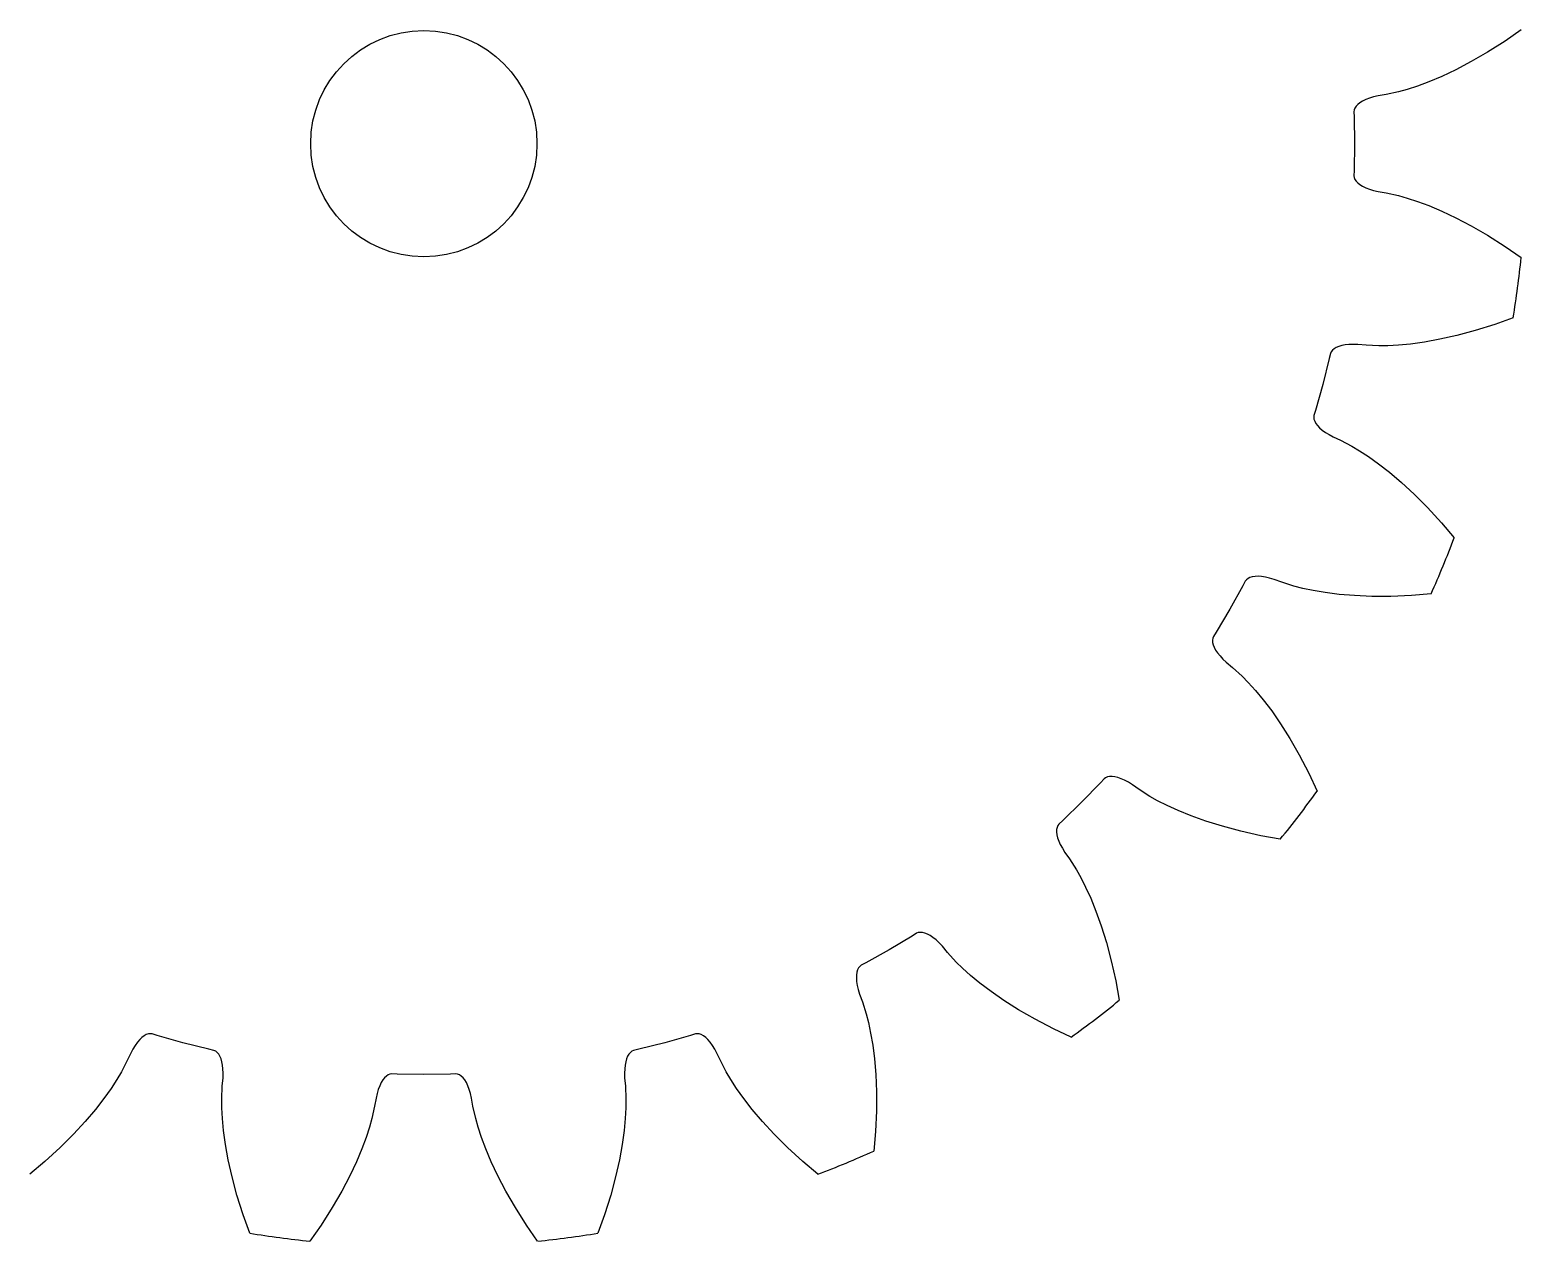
# Model space of a CAD drawing. Extents: x -37 to 73, y -37 to 37.
# Drawn here: x 47.04 to 73.4, y -19.4 to 2.01 of the extents above; entities that cross this region are included whole.
import ezdxf

# ---------------------------------------------------------------- set-up
doc = ezdxf.new("R2010")
doc.units = 0

msp = doc.modelspace()

# ---------------------------------------------------------------- linework, layer by layer
msp.add_circle((54, 0), 2)
msp.add_circle((54, 0), 2)
at = {"layer": 'layer0'}
for p, q in [((73.396, 2.012), (73.111, 1.815)), ((72.802, 1.618), (72.512, 1.45)), ((73.111, 1.815), (72.802, 1.618)), ((72.512, 1.45), (72.241, 1.308)), ((71.764, 1.095), (71.561, 1.019)), ((71.991, 1.19), (71.764, 1.095)), ((72.241, 1.308), (71.991, 1.19)), ((70.714, 0.804), (70.65, 0.779)), ((70.786, 0.826), (70.714, 0.804)), ((70.866, 0.845), (70.786, 0.826)), ((71.008, 0.869), (70.866, 0.845)), ((71.23, 0.918), (71.008, 0.869)), ((71.382, 0.96), (71.23, 0.918)), ((71.561, 1.019), (71.382, 0.96)), ((70.445, 0.598), (70.44, 0.565)), ((70.44, 0.565), (70.443, 0.473)), ((70.457, 0.63), (70.445, 0.598)), ((70.479, 0.662), (70.457, 0.63)), ((70.509, 0.693), (70.479, 0.662)), ((70.547, 0.723), (70.509, 0.693)), ((70.594, 0.752), (70.547, 0.723)), ((70.65, 0.779), (70.594, 0.752)), ((70.443, 0.473), (70.45, 0)), ((70.45, 0), (70.443, -0.473)), ((70.443, -0.473), (70.44, -0.565)), ((70.44, -0.565), (70.445, -0.598)), ((70.445, -0.598), (70.457, -0.63)), ((70.457, -0.63), (70.479, -0.662)), ((70.479, -0.662), (70.509, -0.693)), ((70.509, -0.693), (70.547, -0.723)), ((70.547, -0.723), (70.594, -0.752)), ((70.594, -0.752), (70.65, -0.779)), ((70.65, -0.779), (70.714, -0.804)), ((70.714, -0.804), (70.786, -0.826)), ((70.786, -0.826), (70.866, -0.845)), ((70.866, -0.845), (71.008, -0.869)), ((71.008, -0.869), (71.23, -0.918)), ((71.23, -0.918), (71.382, -0.96)), ((71.382, -0.96), (71.561, -1.019)), ((71.561, -1.019), (71.764, -1.095)), ((71.764, -1.095), (71.991, -1.19)), ((71.991, -1.19), (72.241, -1.308)), ((72.241, -1.308), (72.512, -1.45)), ((72.512, -1.45), (72.802, -1.618)), ((72.802, -1.618), (73.111, -1.815)), ((73.111, -1.815), (73.396, -2.012)), ((73.256, -3.076), (72.93, -3.193)), ((72.256, -3.39), (71.958, -3.457)), ((72.581, -3.303), (72.256, -3.39)), ((72.93, -3.193), (72.581, -3.303)), ((70.039, -3.679), (70.026, -3.709)), ((70.06, -3.651), (70.039, -3.679)), ((70.089, -3.625), (70.06, -3.651)), ((70.126, -3.603), (70.089, -3.625)), ((70.171, -3.584), (70.126, -3.603)), ((70.224, -3.569), (70.171, -3.584)), ((70.284, -3.557), (70.224, -3.569)), ((70.352, -3.55), (70.284, -3.557)), ((70.428, -3.547), (70.352, -3.55)), ((70.51, -3.549), (70.428, -3.547)), ((70.654, -3.562), (70.51, -3.549)), ((70.88, -3.573), (70.654, -3.562)), ((71.038, -3.571), (70.88, -3.573)), ((71.226, -3.561), (71.038, -3.571)), ((71.442, -3.54), (71.226, -3.561)), ((71.686, -3.507), (71.442, -3.54)), ((71.958, -3.457), (71.686, -3.507)), ((70.005, -3.799), (69.889, -4.258)), ((70.026, -3.709), (70.005, -3.799)), ((69.889, -4.258), (69.761, -4.713)), ((69.761, -4.713), (69.734, -4.801)), ((69.734, -4.801), (69.73, -4.834)), ((69.73, -4.834), (69.734, -4.868)), ((69.734, -4.868), (69.746, -4.905)), ((69.746, -4.905), (69.767, -4.943)), ((69.767, -4.943), (69.796, -4.982)), ((69.796, -4.982), (69.834, -5.021)), ((69.834, -5.021), (69.881, -5.062)), ((69.881, -5.062), (69.936, -5.102)), ((69.936, -5.102), (70, -5.142)), ((70, -5.142), (70.073, -5.181)), ((70.073, -5.181), (70.203, -5.242)), ((70.203, -5.242), (70.405, -5.346)), ((70.405, -5.346), (70.541, -5.426)), ((70.541, -5.426), (70.699, -5.529)), ((70.699, -5.529), (70.875, -5.655)), ((70.875, -5.655), (71.07, -5.806)), ((71.07, -5.806), (71.28, -5.985)), ((71.28, -5.985), (71.506, -6.192)), ((71.506, -6.192), (71.743, -6.43)), ((71.743, -6.43), (71.99, -6.699)), ((71.99, -6.699), (72.214, -6.964)), ((68.477, -7.812), (68.246, -8.225)), ((68.52, -7.731), (68.477, -7.812)), ((68.54, -7.705), (68.52, -7.731)), ((68.568, -7.683), (68.54, -7.705)), ((68.602, -7.666), (68.568, -7.683)), ((68.644, -7.654), (68.602, -7.666)), ((68.692, -7.647), (68.644, -7.654)), ((68.747, -7.646), (68.692, -7.647)), ((68.809, -7.65), (68.747, -7.646)), ((68.876, -7.661), (68.809, -7.65)), ((68.95, -7.678), (68.876, -7.661)), ((69.029, -7.701), (68.95, -7.678)), ((69.164, -7.751), (69.029, -7.701)), ((69.38, -7.82), (69.164, -7.751)), ((69.534, -7.859), (69.38, -7.82)), ((69.717, -7.898), (69.534, -7.859)), ((69.931, -7.934), (69.717, -7.898)), ((70.176, -7.965), (69.931, -7.934)), ((70.451, -7.987), (70.176, -7.965)), ((70.757, -8), (70.451, -7.987)), ((71.092, -8), (70.757, -8)), ((71.458, -7.984), (71.092, -8)), ((71.804, -7.955), (71.458, -7.984)), ((68.246, -8.225), (68.004, -8.631)), ((68.004, -8.631), (67.955, -8.71)), ((67.943, -8.74), (67.938, -8.774)), ((67.938, -8.774), (67.94, -8.813)), ((67.94, -8.813), (67.95, -8.855)), ((67.955, -8.71), (67.943, -8.74)), ((67.95, -8.855), (67.969, -8.9)), ((67.969, -8.9), (67.995, -8.949)), ((67.995, -8.949), (68.03, -8.999)), ((68.03, -8.999), (68.073, -9.053)), ((68.073, -9.053), (68.124, -9.108)), ((68.124, -9.108), (68.184, -9.165)), ((68.184, -9.165), (68.295, -9.257)), ((68.295, -9.257), (68.463, -9.41)), ((68.463, -9.41), (68.573, -9.523)), ((68.573, -9.523), (68.699, -9.662)), ((68.699, -9.662), (68.837, -9.83)), ((68.837, -9.83), (68.986, -10.026)), ((68.986, -10.026), (69.143, -10.253)), ((69.143, -10.253), (69.306, -10.512)), ((69.306, -10.512), (69.474, -10.803)), ((69.474, -10.803), (69.643, -11.127)), ((65.962, -11.293), (65.632, -11.632)), ((66.025, -11.225), (65.962, -11.293)), ((66.051, -11.205), (66.025, -11.225)), ((66.083, -11.192), (66.051, -11.205)), ((66.121, -11.184), (66.083, -11.192)), ((66.164, -11.183), (66.121, -11.184)), ((66.212, -11.189), (66.164, -11.183)), ((66.266, -11.202), (66.212, -11.189)), ((66.324, -11.222), (66.266, -11.202)), ((66.387, -11.25), (66.324, -11.222)), ((66.453, -11.286), (66.387, -11.25)), ((66.524, -11.329), (66.453, -11.286)), ((66.641, -11.412), (66.524, -11.329)), ((69.643, -11.127), (69.791, -11.441)), ((66.832, -11.535), (66.641, -11.412)), ((66.97, -11.612), (66.832, -11.535)), ((65.632, -11.632), (65.293, -11.962)), ((67.138, -11.697), (66.97, -11.612)), ((67.335, -11.787), (67.138, -11.697)), ((67.563, -11.88), (67.335, -11.787)), ((65.184, -12.121), (65.183, -12.164)), ((65.192, -12.083), (65.184, -12.121)), ((65.205, -12.051), (65.192, -12.083)), ((65.225, -12.025), (65.205, -12.051)), ((65.293, -11.962), (65.225, -12.025)), ((67.823, -11.973), (67.563, -11.88)), ((68.115, -12.064), (67.823, -11.973)), ((68.44, -12.151), (68.115, -12.064)), ((65.183, -12.164), (65.189, -12.212)), ((65.189, -12.212), (65.202, -12.266)), ((65.202, -12.266), (65.222, -12.324)), ((65.222, -12.324), (65.25, -12.387)), ((65.25, -12.387), (65.286, -12.453)), ((68.797, -12.23), (68.44, -12.151)), ((69.138, -12.292), (68.797, -12.23)), ((65.286, -12.453), (65.329, -12.524)), ((65.329, -12.524), (65.412, -12.641)), ((65.412, -12.641), (65.535, -12.832)), ((65.535, -12.832), (65.612, -12.97)), ((65.612, -12.97), (65.697, -13.138)), ((65.697, -13.138), (65.787, -13.335)), ((65.787, -13.335), (65.88, -13.563)), ((65.88, -13.563), (65.973, -13.823)), ((62.71, -13.955), (62.631, -14.004)), ((62.74, -13.943), (62.71, -13.955)), ((62.774, -13.938), (62.74, -13.943)), ((62.813, -13.94), (62.774, -13.938)), ((62.855, -13.95), (62.813, -13.94)), ((62.9, -13.969), (62.855, -13.95)), ((62.949, -13.995), (62.9, -13.969)), ((65.973, -13.823), (66.064, -14.115)), ((62.631, -14.004), (62.225, -14.246)), ((62.999, -14.03), (62.949, -13.995)), ((63.053, -14.073), (62.999, -14.03)), ((63.108, -14.124), (63.053, -14.073)), ((63.165, -14.184), (63.108, -14.124)), ((63.257, -14.295), (63.165, -14.184)), ((66.064, -14.115), (66.151, -14.44)), ((61.812, -14.477), (61.731, -14.52)), ((62.225, -14.246), (61.812, -14.477)), ((63.41, -14.463), (63.257, -14.295)), ((63.523, -14.573), (63.41, -14.463)), ((66.151, -14.44), (66.23, -14.797)), ((61.647, -14.692), (61.646, -14.747)), ((61.646, -14.747), (61.65, -14.809)), ((61.654, -14.644), (61.647, -14.692)), ((61.666, -14.602), (61.654, -14.644)), ((61.683, -14.568), (61.666, -14.602)), ((61.705, -14.54), (61.683, -14.568)), ((61.731, -14.52), (61.705, -14.54)), ((63.662, -14.699), (63.523, -14.573)), ((63.83, -14.837), (63.662, -14.699)), ((61.65, -14.809), (61.661, -14.876)), ((61.661, -14.876), (61.678, -14.95)), ((61.678, -14.95), (61.701, -15.029)), ((64.026, -14.986), (63.83, -14.837)), ((64.253, -15.143), (64.026, -14.986)), ((66.23, -14.797), (66.292, -15.138)), ((61.701, -15.029), (61.751, -15.164)), ((61.751, -15.164), (61.82, -15.38)), ((64.512, -15.306), (64.253, -15.143)), ((61.82, -15.38), (61.859, -15.534)), ((61.859, -15.534), (61.898, -15.717)), ((64.803, -15.474), (64.512, -15.306)), ((65.127, -15.643), (64.803, -15.474)), ((49.018, -15.796), (48.979, -15.834)), ((49.057, -15.767), (49.018, -15.796)), ((49.095, -15.746), (49.057, -15.767)), ((49.132, -15.734), (49.095, -15.746)), ((49.166, -15.73), (49.132, -15.734)), ((49.199, -15.734), (49.166, -15.73)), ((49.287, -15.761), (49.199, -15.734)), ((49.742, -15.889), (49.287, -15.761)), ((58.713, -15.761), (58.258, -15.889)), ((58.801, -15.734), (58.713, -15.761)), ((58.834, -15.73), (58.801, -15.734)), ((58.868, -15.734), (58.834, -15.73)), ((58.905, -15.746), (58.868, -15.734)), ((58.943, -15.767), (58.905, -15.746)), ((58.982, -15.796), (58.943, -15.767)), ((59.021, -15.834), (58.982, -15.796)), ((61.898, -15.717), (61.934, -15.931)), ((65.441, -15.791), (65.127, -15.643)), ((48.819, -16.073), (48.758, -16.203)), ((48.858, -16), (48.819, -16.073)), ((48.898, -15.936), (48.858, -16)), ((48.938, -15.881), (48.898, -15.936)), ((48.979, -15.834), (48.938, -15.881)), ((50.201, -16.005), (49.742, -15.889)), ((50.291, -16.026), (50.201, -16.005)), ((50.321, -16.039), (50.291, -16.026)), ((50.349, -16.06), (50.321, -16.039)), ((50.375, -16.089), (50.349, -16.06)), ((57.651, -16.06), (57.625, -16.089)), ((57.679, -16.039), (57.651, -16.06)), ((57.709, -16.026), (57.679, -16.039)), ((57.799, -16.005), (57.709, -16.026)), ((58.258, -15.889), (57.799, -16.005)), ((59.062, -15.881), (59.021, -15.834)), ((59.102, -15.936), (59.062, -15.881)), ((59.142, -16), (59.102, -15.936)), ((59.181, -16.073), (59.142, -16)), ((59.242, -16.203), (59.181, -16.073)), ((61.934, -15.931), (61.965, -16.176)), ((48.758, -16.203), (48.654, -16.405)), ((50.397, -16.126), (50.375, -16.089)), ((50.416, -16.171), (50.397, -16.126)), ((50.431, -16.224), (50.416, -16.171)), ((50.443, -16.284), (50.431, -16.224)), ((50.45, -16.352), (50.443, -16.284)), ((57.557, -16.284), (57.55, -16.352)), ((57.569, -16.224), (57.557, -16.284)), ((57.584, -16.171), (57.569, -16.224)), ((57.603, -16.126), (57.584, -16.171)), ((57.625, -16.089), (57.603, -16.126)), ((59.346, -16.405), (59.242, -16.203)), ((61.965, -16.176), (61.987, -16.451)), ((48.574, -16.541), (48.471, -16.699)), ((48.654, -16.405), (48.574, -16.541)), ((50.438, -16.654), (50.451, -16.51)), ((50.453, -16.428), (50.45, -16.352)), ((50.451, -16.51), (50.453, -16.428)), ((53.248, -16.594), (53.221, -16.65)), ((53.277, -16.547), (53.248, -16.594)), ((53.307, -16.509), (53.277, -16.547)), ((53.338, -16.479), (53.307, -16.509)), ((53.37, -16.457), (53.338, -16.479)), ((53.402, -16.445), (53.37, -16.457)), ((53.435, -16.44), (53.402, -16.445)), ((53.527, -16.443), (53.435, -16.44)), ((54, -16.45), (53.527, -16.443)), ((54.473, -16.443), (54, -16.45)), ((54.565, -16.44), (54.473, -16.443)), ((54.598, -16.445), (54.565, -16.44)), ((54.63, -16.457), (54.598, -16.445)), ((54.662, -16.479), (54.63, -16.457)), ((54.693, -16.509), (54.662, -16.479)), ((54.723, -16.547), (54.693, -16.509)), ((54.752, -16.594), (54.723, -16.547)), ((54.779, -16.65), (54.752, -16.594)), ((57.55, -16.352), (57.547, -16.428)), ((57.547, -16.428), (57.549, -16.51)), ((57.549, -16.51), (57.562, -16.654)), ((59.426, -16.541), (59.346, -16.405)), ((59.529, -16.699), (59.426, -16.541)), ((61.987, -16.451), (62, -16.757)), ((48.471, -16.699), (48.345, -16.875)), ((50.427, -16.88), (50.438, -16.654)), ((53.155, -16.866), (53.131, -17.008)), ((53.174, -16.786), (53.155, -16.866)), ((53.196, -16.714), (53.174, -16.786)), ((53.221, -16.65), (53.196, -16.714)), ((54.804, -16.714), (54.779, -16.65)), ((54.826, -16.786), (54.804, -16.714)), ((54.845, -16.866), (54.826, -16.786)), ((54.869, -17.008), (54.845, -16.866)), ((57.562, -16.654), (57.573, -16.88)), ((59.655, -16.875), (59.529, -16.699)), ((62, -16.757), (62, -17.092)), ((48.194, -17.07), (48.015, -17.28)), ((48.345, -16.875), (48.194, -17.07)), ((50.429, -17.038), (50.427, -16.88)), ((50.439, -17.226), (50.429, -17.038)), ((53.131, -17.008), (53.082, -17.23)), ((54.918, -17.23), (54.869, -17.008)), ((57.571, -17.038), (57.561, -17.226)), ((57.573, -16.88), (57.571, -17.038)), ((59.806, -17.07), (59.655, -16.875)), ((59.985, -17.28), (59.806, -17.07)), ((62, -17.092), (61.984, -17.458)), ((48.015, -17.28), (47.808, -17.506)), ((50.46, -17.442), (50.439, -17.226)), ((53.04, -17.382), (52.981, -17.561)), ((53.082, -17.23), (53.04, -17.382)), ((54.96, -17.382), (54.918, -17.23)), ((55.019, -17.561), (54.96, -17.382)), ((57.561, -17.226), (57.54, -17.442)), ((60.192, -17.506), (59.985, -17.28)), ((47.808, -17.506), (47.57, -17.743)), ((50.493, -17.686), (50.46, -17.442)), ((52.981, -17.561), (52.905, -17.764)), ((55.095, -17.764), (55.019, -17.561)), ((57.54, -17.442), (57.507, -17.686)), ((60.43, -17.743), (60.192, -17.506)), ((61.984, -17.458), (61.955, -17.804)), ((47.57, -17.743), (47.301, -17.99)), ((50.543, -17.958), (50.493, -17.686)), ((52.905, -17.764), (52.81, -17.991)), ((55.19, -17.991), (55.095, -17.764)), ((57.507, -17.686), (57.457, -17.958)), ((60.699, -17.99), (60.43, -17.743)), ((47.301, -17.99), (47.036, -18.214)), ((50.61, -18.256), (50.543, -17.958)), ((52.81, -17.991), (52.692, -18.241)), ((55.308, -18.241), (55.19, -17.991)), ((57.457, -17.958), (57.39, -18.256)), ((60.964, -18.214), (60.699, -17.99)), ((50.697, -18.581), (50.61, -18.256)), ((52.692, -18.241), (52.55, -18.512)), ((55.45, -18.512), (55.308, -18.241)), ((57.39, -18.256), (57.303, -18.581)), ((50.807, -18.93), (50.697, -18.581)), ((52.55, -18.512), (52.382, -18.802)), ((55.618, -18.802), (55.45, -18.512)), ((57.303, -18.581), (57.193, -18.93)), ((50.924, -19.256), (50.807, -18.93)), ((52.382, -18.802), (52.185, -19.111)), ((55.815, -19.111), (55.618, -18.802)), ((57.193, -18.93), (57.076, -19.256)), ((52.185, -19.111), (51.988, -19.396)), ((56.012, -19.396), (55.815, -19.111))]:
    msp.add_line(p, q, dxfattribs=at)
for start, end in [(350.9236, 354.0764), (335.9236, 339.0764), (320.9236, 324.0764), (305.9236, 309.0764), (290.9236, 294.0764), (260.9236, 264.0764), (275.9236, 279.0764)]:
    msp.add_arc((54, 0), 19.5, start, end, dxfattribs=at)
at = {"layer": 'layer2'}
for p, q in [((73.396, 2.012), (73.111, 1.815)), ((72.802, 1.618), (72.512, 1.45)), ((73.111, 1.815), (72.802, 1.618)), ((72.512, 1.45), (72.241, 1.308)), ((71.764, 1.095), (71.561, 1.019)), ((71.991, 1.19), (71.764, 1.095)), ((72.241, 1.308), (71.991, 1.19)), ((70.714, 0.804), (70.65, 0.779)), ((70.786, 0.826), (70.714, 0.804)), ((70.866, 0.845), (70.786, 0.826)), ((71.008, 0.869), (70.866, 0.845)), ((71.23, 0.918), (71.008, 0.869)), ((71.382, 0.96), (71.23, 0.918)), ((71.561, 1.019), (71.382, 0.96)), ((70.445, 0.598), (70.44, 0.565)), ((70.44, 0.565), (70.443, 0.473)), ((70.457, 0.63), (70.445, 0.598)), ((70.479, 0.662), (70.457, 0.63)), ((70.509, 0.693), (70.479, 0.662)), ((70.547, 0.723), (70.509, 0.693)), ((70.594, 0.752), (70.547, 0.723)), ((70.65, 0.779), (70.594, 0.752)), ((70.443, 0.473), (70.45, 0)), ((70.45, 0), (70.443, -0.473)), ((70.443, -0.473), (70.44, -0.565)), ((70.44, -0.565), (70.445, -0.598)), ((70.445, -0.598), (70.457, -0.63)), ((70.457, -0.63), (70.479, -0.662)), ((70.479, -0.662), (70.509, -0.693)), ((70.509, -0.693), (70.547, -0.723)), ((70.547, -0.723), (70.594, -0.752)), ((70.594, -0.752), (70.65, -0.779)), ((70.65, -0.779), (70.714, -0.804)), ((70.714, -0.804), (70.786, -0.826)), ((70.786, -0.826), (70.866, -0.845)), ((70.866, -0.845), (71.008, -0.869)), ((71.008, -0.869), (71.23, -0.918)), ((71.23, -0.918), (71.382, -0.96)), ((71.382, -0.96), (71.561, -1.019)), ((71.561, -1.019), (71.764, -1.095)), ((71.764, -1.095), (71.991, -1.19)), ((71.991, -1.19), (72.241, -1.308)), ((72.241, -1.308), (72.512, -1.45)), ((72.512, -1.45), (72.802, -1.618)), ((72.802, -1.618), (73.111, -1.815)), ((73.111, -1.815), (73.396, -2.012)), ((73.256, -3.076), (72.93, -3.193)), ((72.256, -3.39), (71.958, -3.457)), ((72.581, -3.303), (72.256, -3.39)), ((72.93, -3.193), (72.581, -3.303)), ((70.039, -3.679), (70.026, -3.709)), ((70.06, -3.651), (70.039, -3.679)), ((70.089, -3.625), (70.06, -3.651)), ((70.126, -3.603), (70.089, -3.625)), ((70.171, -3.584), (70.126, -3.603)), ((70.224, -3.569), (70.171, -3.584)), ((70.284, -3.557), (70.224, -3.569)), ((70.352, -3.55), (70.284, -3.557)), ((70.428, -3.547), (70.352, -3.55)), ((70.51, -3.549), (70.428, -3.547)), ((70.654, -3.562), (70.51, -3.549)), ((70.88, -3.573), (70.654, -3.562)), ((71.038, -3.571), (70.88, -3.573)), ((71.226, -3.561), (71.038, -3.571)), ((71.442, -3.54), (71.226, -3.561)), ((71.686, -3.507), (71.442, -3.54)), ((71.958, -3.457), (71.686, -3.507)), ((70.005, -3.799), (69.889, -4.258)), ((70.026, -3.709), (70.005, -3.799)), ((69.889, -4.258), (69.761, -4.713)), ((69.761, -4.713), (69.734, -4.801)), ((69.734, -4.801), (69.73, -4.834)), ((69.73, -4.834), (69.734, -4.868)), ((69.734, -4.868), (69.746, -4.905)), ((69.746, -4.905), (69.767, -4.943)), ((69.767, -4.943), (69.796, -4.982)), ((69.796, -4.982), (69.834, -5.021)), ((69.834, -5.021), (69.881, -5.062)), ((69.881, -5.062), (69.936, -5.102)), ((69.936, -5.102), (70, -5.142)), ((70, -5.142), (70.073, -5.181)), ((70.073, -5.181), (70.203, -5.242)), ((70.203, -5.242), (70.405, -5.346)), ((70.405, -5.346), (70.541, -5.426)), ((70.541, -5.426), (70.699, -5.529)), ((70.699, -5.529), (70.875, -5.655)), ((70.875, -5.655), (71.07, -5.806)), ((71.07, -5.806), (71.28, -5.985)), ((71.28, -5.985), (71.506, -6.192)), ((71.506, -6.192), (71.743, -6.43)), ((71.743, -6.43), (71.99, -6.699)), ((71.99, -6.699), (72.214, -6.964)), ((68.477, -7.812), (68.246, -8.225)), ((68.52, -7.731), (68.477, -7.812)), ((68.54, -7.705), (68.52, -7.731)), ((68.568, -7.683), (68.54, -7.705)), ((68.602, -7.666), (68.568, -7.683)), ((68.644, -7.654), (68.602, -7.666)), ((68.692, -7.647), (68.644, -7.654)), ((68.747, -7.646), (68.692, -7.647)), ((68.809, -7.65), (68.747, -7.646)), ((68.876, -7.661), (68.809, -7.65)), ((68.95, -7.678), (68.876, -7.661)), ((69.029, -7.701), (68.95, -7.678)), ((69.164, -7.751), (69.029, -7.701)), ((69.38, -7.82), (69.164, -7.751)), ((69.534, -7.859), (69.38, -7.82)), ((69.717, -7.898), (69.534, -7.859)), ((69.931, -7.934), (69.717, -7.898)), ((70.176, -7.965), (69.931, -7.934)), ((70.451, -7.987), (70.176, -7.965)), ((70.757, -8), (70.451, -7.987)), ((71.092, -8), (70.757, -8)), ((71.458, -7.984), (71.092, -8)), ((71.804, -7.955), (71.458, -7.984)), ((68.246, -8.225), (68.004, -8.631)), ((68.004, -8.631), (67.955, -8.71)), ((67.943, -8.74), (67.938, -8.774)), ((67.938, -8.774), (67.94, -8.813)), ((67.94, -8.813), (67.95, -8.855)), ((67.955, -8.71), (67.943, -8.74)), ((67.95, -8.855), (67.969, -8.9)), ((67.969, -8.9), (67.995, -8.949)), ((67.995, -8.949), (68.03, -8.999)), ((68.03, -8.999), (68.073, -9.053)), ((68.073, -9.053), (68.124, -9.108)), ((68.124, -9.108), (68.184, -9.165)), ((68.184, -9.165), (68.295, -9.257)), ((68.295, -9.257), (68.463, -9.41)), ((68.463, -9.41), (68.573, -9.523)), ((68.573, -9.523), (68.699, -9.662)), ((68.699, -9.662), (68.837, -9.83)), ((68.837, -9.83), (68.986, -10.026)), ((68.986, -10.026), (69.143, -10.253)), ((69.143, -10.253), (69.306, -10.512)), ((69.306, -10.512), (69.474, -10.803)), ((69.474, -10.803), (69.643, -11.127)), ((65.962, -11.293), (65.632, -11.632)), ((66.025, -11.225), (65.962, -11.293)), ((66.051, -11.205), (66.025, -11.225)), ((66.083, -11.192), (66.051, -11.205)), ((66.121, -11.184), (66.083, -11.192)), ((66.164, -11.183), (66.121, -11.184)), ((66.212, -11.189), (66.164, -11.183)), ((66.266, -11.202), (66.212, -11.189)), ((66.324, -11.222), (66.266, -11.202)), ((66.387, -11.25), (66.324, -11.222)), ((66.453, -11.286), (66.387, -11.25)), ((66.524, -11.329), (66.453, -11.286)), ((66.641, -11.412), (66.524, -11.329)), ((69.643, -11.127), (69.791, -11.441)), ((66.832, -11.535), (66.641, -11.412)), ((66.97, -11.612), (66.832, -11.535)), ((65.632, -11.632), (65.293, -11.962)), ((67.138, -11.697), (66.97, -11.612)), ((67.335, -11.787), (67.138, -11.697)), ((67.563, -11.88), (67.335, -11.787)), ((65.184, -12.121), (65.183, -12.164)), ((65.192, -12.083), (65.184, -12.121)), ((65.205, -12.051), (65.192, -12.083)), ((65.225, -12.025), (65.205, -12.051)), ((65.293, -11.962), (65.225, -12.025)), ((67.823, -11.973), (67.563, -11.88)), ((68.115, -12.064), (67.823, -11.973)), ((68.44, -12.151), (68.115, -12.064)), ((65.183, -12.164), (65.189, -12.212)), ((65.189, -12.212), (65.202, -12.266)), ((65.202, -12.266), (65.222, -12.324)), ((65.222, -12.324), (65.25, -12.387)), ((65.25, -12.387), (65.286, -12.453)), ((68.797, -12.23), (68.44, -12.151)), ((69.138, -12.292), (68.797, -12.23)), ((65.286, -12.453), (65.329, -12.524)), ((65.329, -12.524), (65.412, -12.641)), ((65.412, -12.641), (65.535, -12.832)), ((65.535, -12.832), (65.612, -12.97)), ((65.612, -12.97), (65.697, -13.138)), ((65.697, -13.138), (65.787, -13.335)), ((65.787, -13.335), (65.88, -13.563)), ((65.88, -13.563), (65.973, -13.823)), ((62.71, -13.955), (62.631, -14.004)), ((62.74, -13.943), (62.71, -13.955)), ((62.774, -13.938), (62.74, -13.943)), ((62.813, -13.94), (62.774, -13.938)), ((62.855, -13.95), (62.813, -13.94)), ((62.9, -13.969), (62.855, -13.95)), ((62.949, -13.995), (62.9, -13.969)), ((65.973, -13.823), (66.064, -14.115)), ((62.631, -14.004), (62.225, -14.246)), ((62.999, -14.03), (62.949, -13.995)), ((63.053, -14.073), (62.999, -14.03)), ((63.108, -14.124), (63.053, -14.073)), ((63.165, -14.184), (63.108, -14.124)), ((63.257, -14.295), (63.165, -14.184)), ((66.064, -14.115), (66.151, -14.44)), ((61.812, -14.477), (61.731, -14.52)), ((62.225, -14.246), (61.812, -14.477)), ((63.41, -14.463), (63.257, -14.295)), ((63.523, -14.573), (63.41, -14.463)), ((66.151, -14.44), (66.23, -14.797)), ((61.647, -14.692), (61.646, -14.747)), ((61.646, -14.747), (61.65, -14.809)), ((61.654, -14.644), (61.647, -14.692)), ((61.666, -14.602), (61.654, -14.644)), ((61.683, -14.568), (61.666, -14.602)), ((61.705, -14.54), (61.683, -14.568)), ((61.731, -14.52), (61.705, -14.54)), ((63.662, -14.699), (63.523, -14.573)), ((63.83, -14.837), (63.662, -14.699)), ((61.65, -14.809), (61.661, -14.876)), ((61.661, -14.876), (61.678, -14.95)), ((61.678, -14.95), (61.701, -15.029)), ((64.026, -14.986), (63.83, -14.837)), ((64.253, -15.143), (64.026, -14.986)), ((66.23, -14.797), (66.292, -15.138)), ((61.701, -15.029), (61.751, -15.164)), ((61.751, -15.164), (61.82, -15.38)), ((64.512, -15.306), (64.253, -15.143)), ((61.82, -15.38), (61.859, -15.534)), ((61.859, -15.534), (61.898, -15.717)), ((64.803, -15.474), (64.512, -15.306)), ((65.127, -15.643), (64.803, -15.474)), ((49.018, -15.796), (48.979, -15.834)), ((49.057, -15.767), (49.018, -15.796)), ((49.095, -15.746), (49.057, -15.767)), ((49.132, -15.734), (49.095, -15.746)), ((49.166, -15.73), (49.132, -15.734)), ((49.199, -15.734), (49.166, -15.73)), ((49.287, -15.761), (49.199, -15.734)), ((49.742, -15.889), (49.287, -15.761)), ((58.713, -15.761), (58.258, -15.889)), ((58.801, -15.734), (58.713, -15.761)), ((58.834, -15.73), (58.801, -15.734)), ((58.868, -15.734), (58.834, -15.73)), ((58.905, -15.746), (58.868, -15.734)), ((58.943, -15.767), (58.905, -15.746)), ((58.982, -15.796), (58.943, -15.767)), ((59.021, -15.834), (58.982, -15.796)), ((61.898, -15.717), (61.934, -15.931)), ((65.441, -15.791), (65.127, -15.643)), ((48.819, -16.073), (48.758, -16.203)), ((48.858, -16), (48.819, -16.073)), ((48.898, -15.936), (48.858, -16)), ((48.938, -15.881), (48.898, -15.936)), ((48.979, -15.834), (48.938, -15.881)), ((50.201, -16.005), (49.742, -15.889)), ((50.291, -16.026), (50.201, -16.005)), ((50.321, -16.039), (50.291, -16.026)), ((50.349, -16.06), (50.321, -16.039)), ((50.375, -16.089), (50.349, -16.06)), ((57.651, -16.06), (57.625, -16.089)), ((57.679, -16.039), (57.651, -16.06)), ((57.709, -16.026), (57.679, -16.039)), ((57.799, -16.005), (57.709, -16.026)), ((58.258, -15.889), (57.799, -16.005)), ((59.062, -15.881), (59.021, -15.834)), ((59.102, -15.936), (59.062, -15.881)), ((59.142, -16), (59.102, -15.936)), ((59.181, -16.073), (59.142, -16)), ((59.242, -16.203), (59.181, -16.073)), ((61.934, -15.931), (61.965, -16.176)), ((48.758, -16.203), (48.654, -16.405)), ((50.397, -16.126), (50.375, -16.089)), ((50.416, -16.171), (50.397, -16.126)), ((50.431, -16.224), (50.416, -16.171)), ((50.443, -16.284), (50.431, -16.224)), ((50.45, -16.352), (50.443, -16.284)), ((57.557, -16.284), (57.55, -16.352)), ((57.569, -16.224), (57.557, -16.284)), ((57.584, -16.171), (57.569, -16.224)), ((57.603, -16.126), (57.584, -16.171)), ((57.625, -16.089), (57.603, -16.126)), ((59.346, -16.405), (59.242, -16.203)), ((61.965, -16.176), (61.987, -16.451)), ((48.574, -16.541), (48.471, -16.699)), ((48.654, -16.405), (48.574, -16.541)), ((50.438, -16.654), (50.451, -16.51)), ((50.453, -16.428), (50.45, -16.352)), ((50.451, -16.51), (50.453, -16.428)), ((53.248, -16.594), (53.221, -16.65)), ((53.277, -16.547), (53.248, -16.594)), ((53.307, -16.509), (53.277, -16.547)), ((53.338, -16.479), (53.307, -16.509)), ((53.37, -16.457), (53.338, -16.479)), ((53.402, -16.445), (53.37, -16.457)), ((53.435, -16.44), (53.402, -16.445)), ((53.527, -16.443), (53.435, -16.44)), ((54, -16.45), (53.527, -16.443)), ((54.473, -16.443), (54, -16.45)), ((54.565, -16.44), (54.473, -16.443)), ((54.598, -16.445), (54.565, -16.44)), ((54.63, -16.457), (54.598, -16.445)), ((54.662, -16.479), (54.63, -16.457)), ((54.693, -16.509), (54.662, -16.479)), ((54.723, -16.547), (54.693, -16.509)), ((54.752, -16.594), (54.723, -16.547)), ((54.779, -16.65), (54.752, -16.594)), ((57.55, -16.352), (57.547, -16.428)), ((57.547, -16.428), (57.549, -16.51)), ((57.549, -16.51), (57.562, -16.654)), ((59.426, -16.541), (59.346, -16.405)), ((59.529, -16.699), (59.426, -16.541)), ((61.987, -16.451), (62, -16.757)), ((48.471, -16.699), (48.345, -16.875)), ((50.427, -16.88), (50.438, -16.654)), ((53.155, -16.866), (53.131, -17.008)), ((53.174, -16.786), (53.155, -16.866)), ((53.196, -16.714), (53.174, -16.786)), ((53.221, -16.65), (53.196, -16.714)), ((54.804, -16.714), (54.779, -16.65)), ((54.826, -16.786), (54.804, -16.714)), ((54.845, -16.866), (54.826, -16.786)), ((54.869, -17.008), (54.845, -16.866)), ((57.562, -16.654), (57.573, -16.88)), ((59.655, -16.875), (59.529, -16.699)), ((62, -16.757), (62, -17.092)), ((48.194, -17.07), (48.015, -17.28)), ((48.345, -16.875), (48.194, -17.07)), ((50.429, -17.038), (50.427, -16.88)), ((50.439, -17.226), (50.429, -17.038)), ((53.131, -17.008), (53.082, -17.23)), ((54.918, -17.23), (54.869, -17.008)), ((57.571, -17.038), (57.561, -17.226)), ((57.573, -16.88), (57.571, -17.038)), ((59.806, -17.07), (59.655, -16.875)), ((59.985, -17.28), (59.806, -17.07)), ((62, -17.092), (61.984, -17.458)), ((48.015, -17.28), (47.808, -17.506)), ((50.46, -17.442), (50.439, -17.226)), ((53.04, -17.382), (52.981, -17.561)), ((53.082, -17.23), (53.04, -17.382)), ((54.96, -17.382), (54.918, -17.23)), ((55.019, -17.561), (54.96, -17.382)), ((57.561, -17.226), (57.54, -17.442)), ((60.192, -17.506), (59.985, -17.28)), ((47.808, -17.506), (47.57, -17.743)), ((50.493, -17.686), (50.46, -17.442)), ((52.981, -17.561), (52.905, -17.764)), ((55.095, -17.764), (55.019, -17.561)), ((57.54, -17.442), (57.507, -17.686)), ((60.43, -17.743), (60.192, -17.506)), ((61.984, -17.458), (61.955, -17.804)), ((47.57, -17.743), (47.301, -17.99)), ((50.543, -17.958), (50.493, -17.686)), ((52.905, -17.764), (52.81, -17.991)), ((55.19, -17.991), (55.095, -17.764)), ((57.507, -17.686), (57.457, -17.958)), ((60.699, -17.99), (60.43, -17.743)), ((47.301, -17.99), (47.036, -18.214)), ((50.61, -18.256), (50.543, -17.958)), ((52.81, -17.991), (52.692, -18.241)), ((55.308, -18.241), (55.19, -17.991)), ((57.457, -17.958), (57.39, -18.256)), ((60.964, -18.214), (60.699, -17.99)), ((50.697, -18.581), (50.61, -18.256)), ((52.692, -18.241), (52.55, -18.512)), ((55.45, -18.512), (55.308, -18.241)), ((57.39, -18.256), (57.303, -18.581)), ((50.807, -18.93), (50.697, -18.581)), ((52.55, -18.512), (52.382, -18.802)), ((55.618, -18.802), (55.45, -18.512)), ((57.303, -18.581), (57.193, -18.93)), ((50.924, -19.256), (50.807, -18.93)), ((52.382, -18.802), (52.185, -19.111)), ((55.815, -19.111), (55.618, -18.802)), ((57.193, -18.93), (57.076, -19.256)), ((52.185, -19.111), (51.988, -19.396)), ((56.012, -19.396), (55.815, -19.111))]:
    msp.add_line(p, q, dxfattribs=at)
for start, end in [(350.9236, 354.0764), (335.9236, 339.0764), (320.9236, 324.0764), (305.9236, 309.0764), (290.9236, 294.0764), (260.9236, 264.0764), (275.9236, 279.0764)]:
    msp.add_arc((54, 0), 19.5, start, end, dxfattribs=at)

doc.saveas('drawing.dxf')
